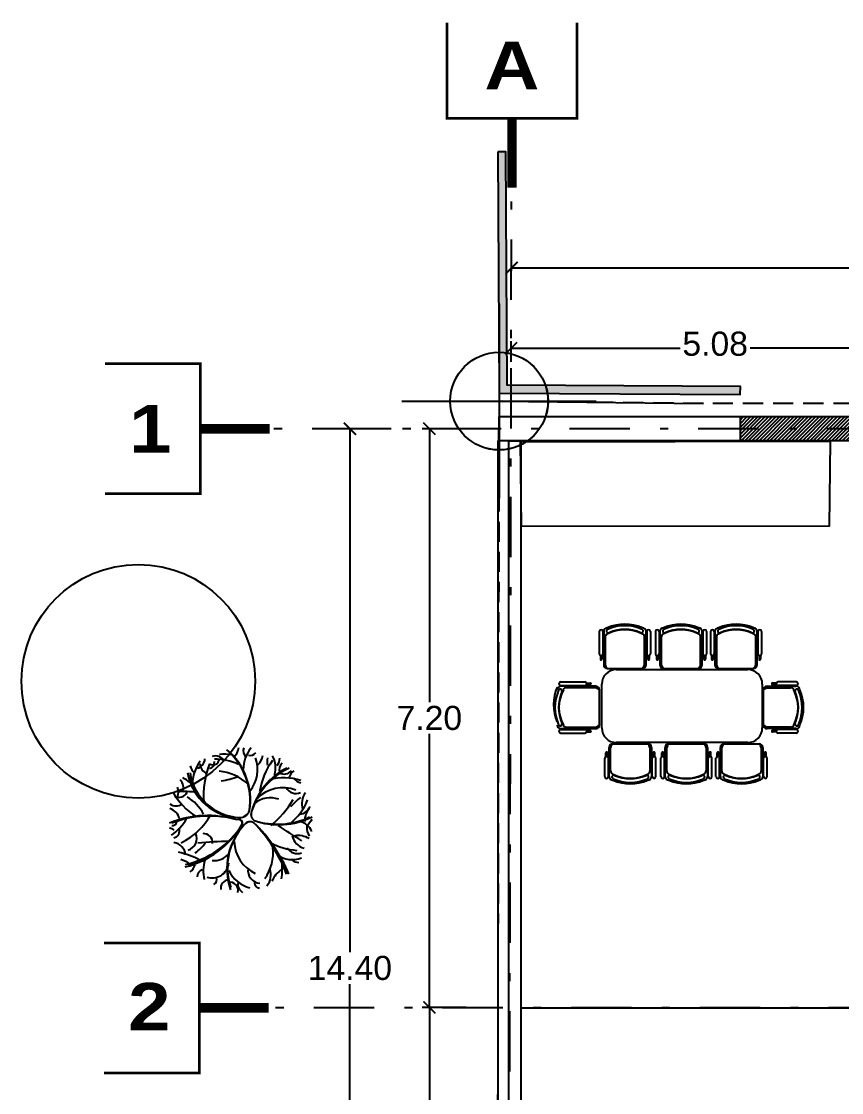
# Model space of a CAD drawing. Header units: millimetres. Extents: x -184 to 3387, y -15 to 1316.
# Drawn here: x 2.1 to 12.29, y 172.91 to 186.23 of the extents above; entities that cross this region are included whole.
import ezdxf
from ezdxf.enums import TextEntityAlignment as Align

# ---------------------------------------------------------------- set-up
doc = ezdxf.new("R2010")
doc.units = ezdxf.units.MM
doc.linetypes.add('XR EJES SUPERIORES$0$DASHDOT2', pattern=[0.5, 0.25, -0.125, 0, -0.125])
doc.linetypes.add('XR LINDERO N$0$A-100a LALA IRAPUATO nave equipo$0$HIDDEN', pattern=[0.375, 0.25, -0.125])
for name, color, linetype in [('00_ARQ', 8, 'Continuous'), ('ARQ_MOBILIARIO', 8, 'Continuous'), ('Charola', 3, 'Continuous'), ('XR EJES SUPERIORES$0$A-COTAS', 8, 'Continuous'), ('XR EJES SUPERIORES$0$A-EJES', 8, 'XR EJES SUPERIORES$0$DASHDOT2')]:
    doc.layers.add(name, color=color, linetype=linetype)
doc.styles.add('XR EJES SUPERIORES$0$protot1', font='')
doc.styles.add('XR EJES SUPERIORES$0$Standard', font='arial.ttf')
doc.styles.get('XR EJES SUPERIORES$0$protot1').set_extended_font_data('Arial Black')
doc.dimstyles.new('XR EJES SUPERIORES$0$PAÑOS50', dxfattribs={"dimscale": 0.5, "dimtxt": 0.6, "dimasz": 0.3, "dimexe": 0.18, "dimexo": 0.1, "dimgap": 0.09, "dimtad": 0, "dimtih": 1, "dimtoh": 1, "dimzin": 0, "dimdsep": 46, "dimtxsty": 'XR EJES SUPERIORES$0$Standard', "dimblk": 'XR EJES SUPERIORES$0$_ArchTick', "dimcen": 0.09, "dimclrd": 256, "dimclre": 256, "dimclrt": 2, "dimadec": 0, "dimazin": 0, "dimtfac": 1, "dimtix": 1, "dimtmove": 2, "dimatfit": 3, "dimldrblk": 'XR EJES SUPERIORES$0$_ArchTick', "dimfxl": 0.18, "dimtvp": 0.18, "dimtolj": 1, "dimtzin": 0, "dimarcsym": 0})

# ---------------------------------------------------------------- blocks, each defined once
blk = doc.blocks.new('XR COLUMNAS SUPERIORES$0$saddaa')
at = {"linetype": 'ByBlock'}
for p, q in [((8.267, 57.39), (8.267, 54.972)), ((7.058, 56.181), (9.475, 56.181))]:
    blk.add_line(p, q, dxfattribs=at)
blk.add_circle((8.267, 56.181), 0.608, dxfattribs=at)
blk = doc.blocks.new('XR COLUMNAS SUPERIORES')
at = {"layer": '00_ARQ'}
blk.add_blockref('XR COLUMNAS SUPERIORES$0$saddaa', (-8.267, -56.181), dxfattribs=at)
blk.add_blockref('XR COLUMNAS SUPERIORES$0$saddaa', (-8.267, -56.181), dxfattribs=at)
blk = doc.blocks.new('XR EJES SUPERIORES$0$saddaa')
at = {"linetype": 'ByBlock'}
for p, q in [((8.267, 57.39), (8.267, 54.972)), ((7.058, 56.181), (9.475, 56.181))]:
    blk.add_line(p, q, dxfattribs=at)
blk.add_circle((8.267, 56.181), 0.608, dxfattribs=at)
blk = doc.blocks.new('XR EJES SUPERIORES$0$EJE_HOR')
at = {"color": 1, "linetype": 'Continuous', "const_width": 0.025}
blk.add_lwpolyline([(-0.616, 0.909), (-0.616, 0.005), (0.616, 0.005), (0.616, 0.909)], dxfattribs=at)
at = {"color": 2, "linetype": 'Continuous', "const_width": 0.09}
blk.add_lwpolyline([(0, 0), (0, -0.652)], dxfattribs=at)
at = {"color": 4, "style": 'XR EJES SUPERIORES$0$protot1', "oblique": 360}
blk.add_attdef('EJE', text='', height=0.45, dxfattribs=at).set_placement((0, 0.279), align=Align.CENTER)
blk = doc.blocks.new('XR EJES SUPERIORES$0$_ArchTick')
at = {"color": 0, "linetype": 'ByBlock', "const_width": 0.15}
blk.add_lwpolyline([(-0.5, -0.5), (0.5, 0.5)], dxfattribs=at)
blk = doc.blocks.new('*D35')
at = {"layer": 'Defpoints', "color": 0, "linetype": 'Continuous', "transparency": 16777216}
for p in [(-0.314, -0.343), (-0.867, -7.542), (-0.361, -7.542)]:
    blk.add_point(p, dxfattribs=at)
at = {"layer": 'XR EJES SUPERIORES$0$A-COTAS', "linetype": 'Continuous', "lineweight": -2, "transparency": 16777216}
for p, q in [((-0.364, -0.343), (-0.957, -0.343)), ((-0.867, -0.343), (-0.867, -3.744)), ((-0.867, -7.542), (-0.867, -4.141)), ((-0.411, -7.542), (-0.957, -7.542))]:
    blk.add_line(p, q, dxfattribs=at)
at = {"layer": 'XR EJES SUPERIORES$0$A-COTAS', "linetype": 'Continuous', "lineweight": -2, "transparency": 16777216, "xscale": 0.15, "yscale": 0.15, "zscale": 0.15}
for p, rotation in [((-0.867, -0.343), 90), ((-0.867, -7.542), 270)]:
    blk.add_blockref('XR EJES SUPERIORES$0$_ArchTick', p, dxfattribs=dict(at, rotation=rotation))
at = {"layer": 'XR EJES SUPERIORES$0$A-COTAS', "color": 2, "linetype": 'Continuous', "transparency": 16777216, "insert": (-0.867, -3.943), "char_height": 0.3, "attachment_point": 5, "style": 'XR EJES SUPERIORES$0$Standard'}
blk.add_mtext('\\A1;7.20', dxfattribs=at)
blk = doc.blocks.new('*D37')
at = {"layer": 'Defpoints', "color": 0, "linetype": 'Continuous', "transparency": 16777216}
for p in [(30.418, 1.657), (30.418, 1.638), (0.155, 1.571)]:
    blk.add_point(p, dxfattribs=at)
at = {"layer": 'XR EJES SUPERIORES$0$A-COTAS', "linetype": 'Continuous', "lineweight": -2, "transparency": 16777216}
for p, q in [((0.155, 1.621), (0.155, 1.747)), ((30.418, 1.688), (30.418, 1.747)), ((0.155, 1.657), (14.735, 1.657)), ((30.418, 1.657), (15.837, 1.657))]:
    blk.add_line(p, q, dxfattribs=at)
at = {"layer": 'XR EJES SUPERIORES$0$A-COTAS', "linetype": 'Continuous', "lineweight": -2, "transparency": 16777216, "xscale": 0.15, "yscale": 0.15, "zscale": 0.15, "rotation": 180}
blk.add_blockref('XR EJES SUPERIORES$0$_ArchTick', (0.155, 1.657), dxfattribs=at)
at = {"layer": 'XR EJES SUPERIORES$0$A-COTAS', "linetype": 'Continuous', "lineweight": -2, "transparency": 16777216, "xscale": 0.15, "yscale": 0.15, "zscale": 0.15}
blk.add_blockref('XR EJES SUPERIORES$0$_ArchTick', (30.418, 1.657), dxfattribs=at)
at = {"layer": 'XR EJES SUPERIORES$0$A-COTAS', "color": 2, "linetype": 'Continuous', "transparency": 16777216, "insert": (15.286, 1.712), "char_height": 0.3, "attachment_point": 5, "style": 'XR EJES SUPERIORES$0$Standard'}
blk.add_mtext('\\A1;30.26', dxfattribs=at)
blk = doc.blocks.new('*D38')
at = {"layer": 'Defpoints', "color": 0, "linetype": 'Continuous', "transparency": 16777216}
for p in [(-1.291, -0.344), (-1.855, -14.741), (-1.467, -14.741)]:
    blk.add_point(p, dxfattribs=at)
at = {"layer": 'XR EJES SUPERIORES$0$A-COTAS', "linetype": 'Continuous', "lineweight": -2, "transparency": 16777216}
for p, q in [((-1.341, -0.344), (-1.945, -0.344)), ((-1.855, -0.344), (-1.855, -6.854)), ((-1.855, -14.741), (-1.855, -7.251)), ((-1.517, -14.741), (-1.945, -14.741))]:
    blk.add_line(p, q, dxfattribs=at)
at = {"layer": 'XR EJES SUPERIORES$0$A-COTAS', "linetype": 'Continuous', "lineweight": -2, "transparency": 16777216, "xscale": 0.15, "yscale": 0.15, "zscale": 0.15}
for p, rotation in [((-1.855, -0.344), 90), ((-1.855, -14.741), 270)]:
    blk.add_blockref('XR EJES SUPERIORES$0$_ArchTick', p, dxfattribs=dict(at, rotation=rotation))
at = {"layer": 'XR EJES SUPERIORES$0$A-COTAS', "color": 2, "linetype": 'Continuous', "transparency": 16777216, "insert": (-1.855, -7.053), "char_height": 0.3, "attachment_point": 5, "style": 'XR EJES SUPERIORES$0$Standard'}
blk.add_mtext('\\A1;14.40', dxfattribs=at)
blk = doc.blocks.new('*D40')
at = {"layer": 'Defpoints', "color": 0, "transparency": 16777216}
for p in [(-0.361, -7.542), (-2.88, -14.741), (-0.867, -14.741)]:
    blk.add_point(p, dxfattribs=at)
at = {"layer": 'XR EJES SUPERIORES$0$A-COTAS', "lineweight": -2, "transparency": 16777216}
for p, q in [((-0.411, -7.542), (-0.957, -7.542)), ((-0.867, -7.542), (-0.867, -10.943)), ((-0.867, -14.741), (-0.867, -11.34)), ((-2.83, -14.741), (-0.777, -14.741))]:
    blk.add_line(p, q, dxfattribs=at)
at = {"layer": 'XR EJES SUPERIORES$0$A-COTAS', "lineweight": -2, "transparency": 16777216, "xscale": 0.15, "yscale": 0.15, "zscale": 0.15}
for p, rotation in [((-0.867, -7.542), 90), ((-0.867, -14.741), 270)]:
    blk.add_blockref('XR EJES SUPERIORES$0$_ArchTick', p, dxfattribs=dict(at, rotation=rotation))
at = {"layer": 'XR EJES SUPERIORES$0$A-COTAS', "color": 2, "transparency": 16777216, "insert": (-0.867, -11.142), "char_height": 0.3, "attachment_point": 5, "style": 'XR EJES SUPERIORES$0$Standard'}
blk.add_mtext('\\A1;7.20', dxfattribs=at)
blk = doc.blocks.new('*D41')
at = {"layer": 'Defpoints', "color": 0, "transparency": 16777216}
for p in [(0.149, 0.657), (0.149, 0.439), (5.225, 0.159)]:
    blk.add_point(p, dxfattribs=at)
at = {"layer": 'XR EJES SUPERIORES$0$A-COTAS', "lineweight": -2, "transparency": 16777216}
for p, q in [((0.149, 0.489), (0.149, 0.747)), ((5.225, 0.209), (5.225, 0.747)), ((0.149, 0.657), (2.252, 0.657)), ((5.225, 0.657), (3.122, 0.657))]:
    blk.add_line(p, q, dxfattribs=at)
at = {"layer": 'XR EJES SUPERIORES$0$A-COTAS', "lineweight": -2, "transparency": 16777216, "xscale": 0.15, "yscale": 0.15, "zscale": 0.15, "rotation": 180}
blk.add_blockref('XR EJES SUPERIORES$0$_ArchTick', (0.149, 0.657), dxfattribs=at)
at = {"layer": 'XR EJES SUPERIORES$0$A-COTAS', "lineweight": -2, "transparency": 16777216, "xscale": 0.15, "yscale": 0.15, "zscale": 0.15}
blk.add_blockref('XR EJES SUPERIORES$0$_ArchTick', (5.225, 0.657), dxfattribs=at)
at = {"layer": 'XR EJES SUPERIORES$0$A-COTAS', "color": 2, "transparency": 16777216, "insert": (2.687, 0.712), "char_height": 0.3, "attachment_point": 5, "style": 'XR EJES SUPERIORES$0$Standard'}
blk.add_mtext('\\A1;5.08', dxfattribs=at)
blk = doc.blocks.new('XR N3$0$saddaa')
at = {"linetype": 'ByBlock'}
for p, q in [((8.267, 57.39), (8.267, 54.972)), ((7.058, 56.181), (9.475, 56.181))]:
    blk.add_line(p, q, dxfattribs=at)
blk.add_circle((8.267, 56.181), 0.608, dxfattribs=at)
blk = doc.blocks.new('XR LINDERO N$0$saddaa')
at = {"linetype": 'ByBlock'}
for p, q in [((8.267, 57.39), (8.267, 54.972)), ((7.058, 56.181), (9.475, 56.181))]:
    blk.add_line(p, q, dxfattribs=at)
blk.add_circle((8.267, 56.181), 0.608, dxfattribs=at)
blk = doc.blocks.new('XR LINDERO N$0$ARBOL14')
for points in [[(-0.157, 0.819, 0.03937), (-0.307, 0.819)], [(0.083, 0.129, 0.251969), (-0.217, 0.879)], [(0.083, 0.129, 0.259843), (-0.217, 0.879)], [(0.083, 0.129, 0.259843), (-0.217, 0.879)], [(0.083, 0.129, 0.267717), (-0.217, 0.879)], [(-0.127, 0.789, 0.125984), (-0.067, 0.909)], [(-0.007, 0.909, 0.275591), (0.023, 0.789)], [(0.083, 0.909, 0.173228), (-0.007, 0.639)], [(0.053, 0.819, 0.314961), (0.143, 0.849)], [(0.173, 0.699, 0.173228), (0.233, 0.819)], [(0.383, 0.579, 0.204724), (0.353, 0.819)], [(-0.667, 0.669, 0.228346), (-0.607, 0.579)], [(-0.547, 0.729, 0.15748), (-0.637, 0.399)], [(-0.577, 0.639, 0.330709), (-0.487, 0.759)], [(-0.547, 0.699, 0.307087), (-0.457, 0.579)], [(-0.427, 0.699, 0.110236), (-0.487, 0.219)], [(-0.427, 0.699, 0.559055), (-0.307, 0.759)], [(-0.427, 0.639, 0.385827), (-0.367, 0.729)], [(-0.247, 0.729, 0.433071), (-0.397, 0.789)], [(-0.067, 0.699, 0.110236), (-0.367, 0.759)], [(0.083, 0.369, 0.251969), (0.143, 0.789)], [(0.563, 0.669, 0.212598), (0.113, 0.129)], [(0.533, 0.669, 0.204724), (0.113, 0.129)], [(0.533, 0.669, 0.212598), (0.113, 0.129)], [(0.533, 0.669, 0.212598), (0.113, 0.129)], [(0.353, 0.759, 0.11811), (0.203, 0.369)], [(0.293, 0.789, 0.11811), (0.293, 0.699)], [(0.413, 0.699, 0.165354), (0.443, 0.789)], [(0.473, 0.729, 0.244094), (0.443, 0.609, 0.377953), (0.593, 0.639)], [(-0.697, 0.579, 0.354331), (-0.037, 0.039)], [(-0.697, 0.579, 0.354331), (-0.037, 0.039)], [(-0.697, 0.579, 0.362205), (-0.037, 0.039)], [(-0.667, 0.579, 0.354331), (-0.037, 0.039)], [(0.053, 0.459, 0.173228), (-0.307, 0.609)], [(-0.277, 0.489, 0.031496), (-0.067, 0.549)], [(0.713, 0.519, 0.141732), (0.323, 0.519)], [(0.623, 0.639, 0.15748), (0.563, 0.549)], [(0.623, 0.549, 0.173228), (0.713, 0.489)], [(-0.757, 0.339, 0.314961), (-0.787, 0.489)], [(-0.667, 0.459, 0.031496), (-0.757, 0.519)], [(0.653, 0.399, 0.299213), (0.173, 0.279)], [(0.533, 0.429, 0.417323), (0.713, 0.369)], [(-0.877, 0.339, 0.125984), (-0.577, 0.039)], [(-0.847, 0.279, 0.393701), (-0.697, 0.339)], [(-0.817, 0.279, 0.173228), (-0.817, 0.399)], [(-0.577, 0.339, 0.055118), (-0.817, 0.339)], [(-0.487, 0.069, 0.149606), (-0.697, 0.279)], [(0.443, 0.279, 0.259843), (0.143, 0.219)], [(0.353, -0.051, 0.07874), (0.623, 0.279)], [(0.713, 0.309, 0.023622), (0.593, 0.189)], [(0.593, -0.021, 0.125984), (0.803, 0.279)], [(0.773, 0.369, 0.228346), (0.743, 0.159)], [(-0.907, 0.189, 0.330709), (-0.757, 0.189)], [(0.713, 0.099, 0.244094), (0.833, 0.189, 0.188976), (0.773, 0.009)], [(-0.787, 0.009, 0.275591), (-0.907, 0.129)], [(-0.067, 0.009, 0.173228), (-0.907, -0.051)], [(-0.067, 0.009, 0.173228), (-0.907, -0.051)], [(-0.067, 0.009, 0.173228), (-0.907, -0.051)], [(-0.067, 0.009, 0.165354), (-0.877, -0.051)], [(-0.877, -0.201, 0.102362), (-0.697, 0.009)], [(-0.757, -0.291, 0.15748), (-0.397, 0.069)], [(-0.007, -0.051, 0.779528), (-0.067, 0.009)], [(-0.007, -0.051, 0.795276), (-0.067, 0.009)], [(-0.007, -0.051, 0.724409), (-0.067, 0.009)], [(-0.007, -0.051, 0.740157), (-0.067, 0.009)], [(-0.037, 0.039, 0.314961), (0.083, 0.129)], [(-0.037, 0.039, 0.322835), (0.083, 0.129)], [(-0.037, 0.039, 0.322835), (0.083, 0.129)], [(-0.037, 0.039, 0.330709), (0.083, 0.129)], [(0.113, 0.129, 0.354331), (0.143, 0.009)], [(0.113, 0.129, 0.362205), (0.143, 0.009)], [(0.113, 0.129, 0.362205), (0.143, 0.009)], [(0.113, 0.129, 0.370079), (0.143, 0.009)], [(0.143, 0.009, 0.204724), (0.863, 0.069)], [(0.143, 0.009, 0.204724), (0.863, 0.069)], [(0.143, 0.009, 0.19685), (0.833, 0.069)], [(0.143, 0.009, 0.204724), (0.833, 0.069)], [(0.863, -0.111, 0.23622), (0.713, 0.009)], [(0.863, 0.039, 0.015748), (0.803, -0.051, 0.173228), (0.833, -0.171)], [(-0.847, -0.141, 0.11811), (-0.907, -0.111)], [(-0.877, -0.081, 0.456693), (-0.817, -0.021)], [(-0.847, -0.231, 0.464567), (-0.787, -0.111)], [(-0.697, -0.591, 0.19685), (-0.007, -0.051)], [(-0.697, -0.561, 0.19685), (-0.007, -0.051)], [(-0.697, -0.561, 0.19685), (-0.007, -0.051)], [(-0.667, -0.561, 0.19685), (-0.007, -0.051)], [(0.023, -0.051, 0.283465), (-0.127, -0.861)], [(0.023, -0.051, 0.283465), (-0.127, -0.861)], [(0.023, -0.051, 0.283465), (-0.127, -0.861)], [(0.023, -0.051, 0.275591), (-0.127, -0.831)], [(0.143, -0.021, 0.401575), (0.023, -0.051)], [(0.143, -0.021, 0.401575), (0.023, -0.051)], [(0.143, -0.021, 0.385827), (0.023, -0.051)], [(0.143, -0.021, 0.393701), (0.023, -0.051)], [(0.593, -0.651, 0.102362), (0.143, -0.021)], [(0.563, -0.651, 0.102362), (0.143, -0.021)], [(0.563, -0.621, 0.102362), (0.143, -0.021)], [(0.563, -0.621, 0.102362), (0.143, -0.021)], [(0.743, -0.231, 0.007874), (0.443, -0.051)], [(-0.667, -0.381, 0.448819), (-0.577, -0.171)], [(-0.157, -0.261, 0.023622), (-0.547, -0.291)], [(-0.367, -0.291, 0.456693), (-0.487, -0.171)], [(-0.097, -0.261, 0.283465), (0.173, -0.651)], [(0.353, -0.261, 0.102362), (0.683, -0.351)], [(0.623, -0.171, 0.291339), (0.773, -0.321)], [(0.833, -0.201, 0.181102), (0.653, -0.171)], [(-0.697, -0.441, 0.338583), (-0.847, -0.291)], [(-0.577, -0.411, 0.07874), (-0.457, -0.291)], [(0.293, -0.711, 0.19685), (0.383, -0.321)], [(0.563, -0.321, 0.354331), (0.743, -0.381)], [(-0.517, -0.501, 0.062992), (-0.787, -0.411)], [(-0.637, -0.561, 0.133858), (-0.757, -0.501)], [(-0.457, -0.501, 0.133858), (-0.457, -0.741)], [(-0.427, -0.711, 0.472441), (-0.157, -0.531)], [(-0.367, -0.501, 0.259843), (-0.157, -0.411)], [(0.443, -0.411, 0.267717), (0.743, -0.441)], [(0.503, -0.711, 0.062992), (0.503, -0.501)], [(0.623, -0.471, 0.15748), (0.713, -0.501)], [(-0.637, -0.651, 0.149606), (-0.577, -0.561)], [(-0.487, -0.621, 0.314961), (-0.547, -0.711)], [(-0.157, -0.621, 0.220472), (0.113, -0.831)], [(0.083, -0.591, 0.433071), (0.233, -0.771)], [(0.323, -0.801, 0.275591), (0.353, -0.591)], [(0.503, -0.591, 0.141732), (0.383, -0.741)], [(-0.337, -0.801, 0.362205), (-0.307, -0.711)], [(-0.157, -0.741, 0.472441), (-0.247, -0.861)], [(-0.037, -0.891, 0.559055), (-0.157, -0.771)], [(-0.037, -0.771, 0.314961), (0.023, -0.891)], [(0.173, -0.741, 0.527559), (0.233, -0.831)]]:
    blk.add_lwpolyline(points, format="xyb")
blk = doc.blocks.new('mesa de juntas')
for p, q in [((-2.519, 0.937), (-2.519, 0.662)), ((-2.474, 0.937), (-2.474, 0.662)), ((-2.465, 0.937), (-2.465, 0.527)), ((-1.943, 0.527), (-1.943, 0.937)), ((-1.934, 0.937), (-1.934, 0.662)), ((-1.889, 0.937), (-1.889, 0.662)), ((-1.827, 0.937), (-1.827, 0.662)), ((-1.782, 0.937), (-1.782, 0.662)), ((-1.773, 0.937), (-1.773, 0.527)), ((-1.251, 0.527), (-1.251, 0.937)), ((-1.242, 0.937), (-1.242, 0.662)), ((-1.197, 0.937), (-1.197, 0.662)), ((-1.147, 0.937), (-1.147, 0.662)), ((-1.102, 0.937), (-1.102, 0.662)), ((-1.093, 0.937), (-1.093, 0.527)), ((-0.571, 0.527), (-0.571, 0.937)), ((-0.562, 0.937), (-0.562, 0.662)), ((-0.517, 0.937), (-0.517, 0.662)), ((-2.447, 0.866), (-2.447, 0.527)), ((-1.961, 0.527), (-1.961, 0.866)), ((-1.755, 0.866), (-1.755, 0.527)), ((-1.269, 0.527), (-1.269, 0.866)), ((-1.075, 0.866), (-1.075, 0.527)), ((-0.589, 0.527), (-0.589, 0.866)), ((-2.506, 0.642), (-2.506, 0.595)), ((-2.488, 0.642), (-2.488, 0.595)), ((-1.921, 0.642), (-1.921, 0.595)), ((-1.903, 0.642), (-1.903, 0.595)), ((-1.813, 0.642), (-1.813, 0.595)), ((-1.795, 0.642), (-1.795, 0.595)), ((-1.228, 0.642), (-1.228, 0.595)), ((-1.21, 0.642), (-1.21, 0.595)), ((-1.134, 0.642), (-1.134, 0.595)), ((-1.116, 0.642), (-1.116, 0.595)), ((-0.549, 0.642), (-0.549, 0.595)), ((-0.531, 0.642), (-0.531, 0.595)), ((-2.42, 0.482), (-1.988, 0.482)), ((-2.309, 0.468), (-0.689, 0.468)), ((-1.728, 0.482), (-1.296, 0.482)), ((-1.048, 0.482), (-0.616, 0.482)), ((-2.994, 0.315), (-2.697, 0.315)), ((-2.994, 0.27), (-2.697, 0.27)), ((-2.676, 0.302), (-2.629, 0.302)), ((-2.676, 0.284), (-2.629, 0.284)), ((-2.489, -0.252), (-2.489, 0.288)), ((-0.509, 0.288), (-0.509, -0.252)), ((-0.336, 0.302), (-0.383, 0.302)), ((-0.336, 0.284), (-0.383, 0.284)), ((-0.09, 0.315), (-0.315, 0.315)), ((-0.09, 0.27), (-0.315, 0.27)), ((-2.562, 0.261), (-2.994, 0.261)), ((-2.562, 0.243), (-2.923, 0.243)), ((-2.517, -0.216), (-2.517, 0.216)), ((-0.495, -0.216), (-0.495, 0.216)), ((-0.45, 0.261), (-0.09, 0.261)), ((-0.45, 0.243), (-0.161, 0.243)), ((-2.994, -0.261), (-2.562, -0.261)), ((-2.923, -0.243), (-2.562, -0.243)), ((-0.161, -0.243), (-0.45, -0.243)), ((-0.09, -0.261), (-0.45, -0.261)), ((-2.994, -0.27), (-2.697, -0.27)), ((-2.994, -0.315), (-2.697, -0.315)), ((-2.676, -0.283), (-2.629, -0.283)), ((-2.676, -0.301), (-2.629, -0.301)), ((-0.336, -0.283), (-0.383, -0.283)), ((-0.336, -0.301), (-0.383, -0.301)), ((-0.09, -0.27), (-0.315, -0.27)), ((-0.09, -0.315), (-0.315, -0.315)), ((-2.398, -0.852), (-2.398, -0.492)), ((-2.38, -0.781), (-2.38, -0.492)), ((-2.353, -0.447), (-1.921, -0.447)), ((-0.689, -0.432), (-2.309, -0.432)), ((-1.894, -0.492), (-1.894, -0.781)), ((-1.876, -0.492), (-1.876, -0.852)), ((-1.706, -0.852), (-1.706, -0.492)), ((-1.688, -0.781), (-1.688, -0.492)), ((-1.661, -0.447), (-1.229, -0.447)), ((-1.202, -0.492), (-1.202, -0.781)), ((-1.184, -0.492), (-1.184, -0.852)), ((-1.026, -0.852), (-1.026, -0.492)), ((-1.008, -0.781), (-1.008, -0.492)), ((-0.981, -0.447), (-0.549, -0.447)), ((-0.522, -0.492), (-0.522, -0.781)), ((-0.504, -0.492), (-0.504, -0.852)), ((-2.452, -0.852), (-2.452, -0.627)), ((-2.439, -0.606), (-2.439, -0.559)), ((-2.421, -0.606), (-2.421, -0.559)), ((-2.407, -0.852), (-2.407, -0.627)), ((-1.867, -0.852), (-1.867, -0.627)), ((-1.854, -0.606), (-1.854, -0.559)), ((-1.836, -0.606), (-1.836, -0.559)), ((-1.822, -0.852), (-1.822, -0.627)), ((-1.76, -0.852), (-1.76, -0.627)), ((-1.746, -0.606), (-1.746, -0.559)), ((-1.728, -0.606), (-1.728, -0.559)), ((-1.715, -0.852), (-1.715, -0.627)), ((-1.175, -0.852), (-1.175, -0.627)), ((-1.161, -0.606), (-1.161, -0.559)), ((-1.143, -0.606), (-1.143, -0.559)), ((-1.13, -0.852), (-1.13, -0.627)), ((-1.08, -0.852), (-1.08, -0.627)), ((-1.066, -0.606), (-1.066, -0.559)), ((-1.048, -0.606), (-1.048, -0.559)), ((-1.035, -0.852), (-1.035, -0.627)), ((-0.495, -0.852), (-0.495, -0.627)), ((-0.481, -0.606), (-0.481, -0.559)), ((-0.463, -0.606), (-0.463, -0.559)), ((-0.45, -0.852), (-0.45, -0.627))]:
    blk.add_line(p, q)
for centre, radius, start, end in [((-2.497, 0.937), 0.0225, 0, 180), ((-2.42, 0.937), 0.045, 90, 180), ((-2.408, 0.943), 0.0225, 114.0081, 294.0081), ((-2.204, 0.486), 0.473, 62.4593, 117.5407), ((-2.204, 0.486), 0.541, 66.4552, 113.5448), ((-2.204, 0.486), 0.523, 65.9919, 114.0081), ((-2.204, 0.486), 0.478, 65.9919, 114.0081), ((-2.001, 0.943), 0.0225, 245.9919, 65.9919), ((-1.988, 0.937), 0.045, 0, 90), ((-1.912, 0.937), 0.0225, 0, 180), ((-1.804, 0.937), 0.0225, 0, 180), ((-1.728, 0.937), 0.045, 90, 180), ((-1.715, 0.943), 0.0225, 114.0081, 294.0081), ((-1.512, 0.486), 0.473, 62.4593, 117.5407), ((-1.512, 0.486), 0.541, 66.4552, 113.5448), ((-1.512, 0.486), 0.523, 65.9919, 114.0081), ((-1.512, 0.486), 0.478, 65.9919, 114.0081), ((-1.308, 0.943), 0.0225, 245.9919, 65.9919), ((-1.296, 0.937), 0.045, 0, 90), ((-1.219, 0.937), 0.0225, 0, 180), ((-1.125, 0.937), 0.0225, 0, 180), ((-1.048, 0.937), 0.045, 90, 180), ((-1.036, 0.943), 0.0225, 114.0081, 294.0081), ((-0.832, 0.486), 0.473, 62.4593, 117.5407), ((-0.832, 0.486), 0.541, 66.4552, 113.5448), ((-0.832, 0.486), 0.523, 65.9919, 114.0081), ((-0.832, 0.486), 0.478, 65.9919, 114.0081), ((-0.629, 0.943), 0.0225, 245.9919, 65.9919), ((-0.616, 0.937), 0.045, 0, 90), ((-0.54, 0.937), 0.0225, 0, 180), ((-2.402, 0.866), 0.045, 117.5407, 180), ((-2.006, 0.866), 0.045, 0, 62.4593), ((-1.71, 0.866), 0.045, 117.5407, 180), ((-1.314, 0.866), 0.045, 0, 62.4593), ((-1.03, 0.866), 0.045, 117.5407, 180), ((-0.634, 0.866), 0.045, 0, 62.4593), ((-2.497, 0.662), 0.0225, 180, 0), ((-1.912, 0.662), 0.0225, 180, 0), ((-1.804, 0.662), 0.0225, 180, 0), ((-1.219, 0.662), 0.0225, 180, 0), ((-1.125, 0.662), 0.0225, 180, 0), ((-0.54, 0.662), 0.0225, 180, 0), ((-2.497, 0.595), 0.009, 180, 0), ((-1.912, 0.595), 0.009, 180, 0), ((-1.804, 0.595), 0.009, 180, 0), ((-1.219, 0.595), 0.009, 180, 0), ((-1.125, 0.595), 0.009, 180, 0), ((-0.54, 0.595), 0.009, 180, 0), ((-2.309, 0.288), 0.18, 90, 180), ((-2.42, 0.527), 0.045, 180, 270), ((-2.343, 0.559), 0.109, 197.077, 224.8505), ((-2.066, 0.559), 0.109, 315.1495, 342.923), ((-1.988, 0.527), 0.045, 270, 0), ((-1.728, 0.527), 0.045, 180, 270), ((-1.65, 0.559), 0.109, 197.077, 224.8505), ((-1.373, 0.559), 0.109, 315.1495, 342.923), ((-1.296, 0.527), 0.045, 270, 0), ((-1.048, 0.527), 0.045, 180, 270), ((-0.971, 0.559), 0.109, 197.077, 224.8505), ((-0.689, 0.288), 0.18, 0, 90), ((-0.694, 0.559), 0.109, 315.1495, 342.923), ((-0.616, 0.527), 0.045, 270, 0), ((-2.994, 0.293), 0.0225, 90, 270), ((-2.697, 0.293), 0.0225, 270, 90), ((-2.629, 0.293), 0.009, 270, 90), ((-0.383, 0.293), 0.009, 90, 270), ((-0.315, 0.293), 0.0225, 90, 270), ((-0.09, 0.293), 0.0225, 270, 90), ((-2.543, 0.036), 0.541, 156.4552, 203.5448), ((-2.543, 0), 0.523, 155.9919, 204.0081), ((-2.994, 0.216), 0.045, 90, 180), ((-2.543, 0), 0.478, 155.9919, 204.0081), ((-3, 0.204), 0.0225, 335.9919, 155.9919), ((-2.543, 0), 0.473, 152.4593, 207.5407), ((-2.923, 0.198), 0.045, 90, 152.4593), ((-2.562, 0.216), 0.045, 0, 90), ((-2.594, 0.138), 0.109, 45.1495, 72.923), ((-0.45, 0.216), 0.045, 90, 180), ((-0.418, 0.138), 0.109, 107.077, 134.8505), ((-0.161, 0.198), 0.045, 27.5407, 90), ((-0.541, 0), 0.473, 332.4593, 27.5407), ((-0.084, 0.204), 0.0225, 24.0081, 204.0081), ((-0.541, 0), 0.478, 335.9919, 24.0081), ((-0.09, 0.216), 0.045, 360, 90), ((-0.541, 0), 0.523, 335.9919, 24.0081), ((-0.541, 0), 0.541, 336.4552, 23.5448), ((-2.994, -0.216), 0.045, 180, 270), ((-3, -0.204), 0.0225, 204.0081, 24.0081), ((-2.923, -0.198), 0.045, 207.5407, 270), ((-2.562, -0.216), 0.045, 270, 0), ((-2.594, -0.138), 0.109, 287.077, 314.8505), ((-2.309, -0.252), 0.18, 180, 270), ((-0.689, -0.252), 0.18, 270, 0), ((-0.45, -0.216), 0.045, 180, 270), ((-0.418, -0.138), 0.109, 225.1495, 252.923), ((-0.161, -0.198), 0.045, 270, 332.4593), ((-0.084, -0.204), 0.0225, 155.9919, 335.9919), ((-0.09, -0.216), 0.045, 270, 360), ((-2.994, -0.293), 0.0225, 90, 270), ((-2.697, -0.293), 0.0225, 270, 90), ((-2.629, -0.293), 0.009, 270, 90), ((-0.383, -0.293), 0.009, 90, 270), ((-0.315, -0.293), 0.0225, 90, 270), ((-0.09, -0.293), 0.0225, 270, 90), ((-2.353, -0.492), 0.045, 90, 180), ((-2.276, -0.524), 0.109, 135.1495, 162.923), ((-1.999, -0.524), 0.109, 17.077, 44.8505), ((-1.921, -0.492), 0.045, 360, 90), ((-1.661, -0.492), 0.045, 90, 180), ((-1.583, -0.524), 0.109, 135.1495, 162.923), ((-1.306, -0.524), 0.109, 17.077, 44.8505), ((-1.229, -0.492), 0.045, 360, 90), ((-0.981, -0.492), 0.045, 90, 180), ((-0.903, -0.524), 0.109, 135.1495, 162.923), ((-0.626, -0.524), 0.109, 17.077, 44.8505), ((-0.549, -0.492), 0.045, 360, 90), ((-2.43, -0.627), 0.0225, 360, 180), ((-2.43, -0.559), 0.009, 360, 180), ((-1.845, -0.627), 0.0225, 360, 180), ((-1.845, -0.559), 0.009, 360, 180), ((-1.737, -0.627), 0.0225, 360, 180), ((-1.737, -0.559), 0.009, 360, 180), ((-1.152, -0.627), 0.0225, 360, 180), ((-1.152, -0.559), 0.009, 360, 180), ((-1.057, -0.627), 0.0225, 360, 180), ((-1.057, -0.559), 0.009, 360, 180), ((-0.472, -0.627), 0.0225, 360, 180), ((-0.472, -0.559), 0.009, 360, 180), ((-2.335, -0.781), 0.045, 180, 242.4593), ((-1.939, -0.781), 0.045, 297.5407, 360), ((-1.643, -0.781), 0.045, 180, 242.4593), ((-1.247, -0.781), 0.045, 297.5407, 360), ((-0.963, -0.781), 0.045, 180, 242.4593), ((-0.567, -0.781), 0.045, 297.5407, 360), ((-2.43, -0.852), 0.0225, 180, 360), ((-2.353, -0.852), 0.045, 180, 270), ((-2.341, -0.858), 0.0225, 65.9919, 245.9919), ((-2.137, -0.401), 0.473, 242.4593, 297.5407), ((-2.137, -0.401), 0.541, 246.4552, 293.5448), ((-2.137, -0.401), 0.523, 245.9919, 294.0081), ((-2.137, -0.401), 0.478, 245.9919, 294.0081), ((-1.934, -0.858), 0.0225, 294.0081, 114.0081), ((-1.921, -0.852), 0.045, 270, 360), ((-1.845, -0.852), 0.0225, 180, 360), ((-1.737, -0.852), 0.0225, 180, 360), ((-1.661, -0.852), 0.045, 180, 270), ((-1.648, -0.858), 0.0225, 65.9919, 245.9919), ((-1.445, -0.401), 0.473, 242.4593, 297.5407), ((-1.445, -0.401), 0.541, 246.4552, 293.5448), ((-1.445, -0.401), 0.523, 245.9919, 294.0081), ((-1.445, -0.401), 0.478, 245.9919, 294.0081), ((-1.241, -0.858), 0.0225, 294.0081, 114.0081), ((-1.229, -0.852), 0.045, 270, 360), ((-1.152, -0.852), 0.0225, 180, 360), ((-1.057, -0.852), 0.0225, 180, 360), ((-0.981, -0.852), 0.045, 180, 270), ((-0.968, -0.858), 0.0225, 65.9919, 245.9919), ((-0.765, -0.401), 0.473, 242.4593, 297.5407), ((-0.765, -0.401), 0.541, 246.4552, 293.5448), ((-0.765, -0.401), 0.523, 245.9919, 294.0081), ((-0.765, -0.401), 0.478, 245.9919, 294.0081), ((-0.561, -0.858), 0.0225, 294.0081, 114.0081), ((-0.549, -0.852), 0.045, 270, 360), ((-0.472, -0.852), 0.0225, 180, 360)]:
    blk.add_arc(centre, radius, start, end)
blk = doc.blocks.new('XR EJES SUPERIORES')
at = {"layer": 'XR EJES SUPERIORES$0$A-EJES', "color": 251, "linetype": 'XR EJES SUPERIORES$0$DASHDOT2', "ltscale": 3}
for p, q in [((0.12, -14.74), (0.155, 2.657)), ((30.426, -0.343), (-2.851, -0.344)), ((30.447, -7.541), (-2.865, -7.548))]:
    blk.add_line(p, q, dxfattribs=at)
blk.add_blockref('XR EJES SUPERIORES$0$saddaa', (-8.267, -56.181))
at = {"layer": 'XR EJES SUPERIORES$0$A-EJES'}
ref = blk.add_blockref('XR EJES SUPERIORES$0$EJE_HOR', (0.16, 3.513), dxfattribs=dict(at, xscale=1.3125, yscale=1.3125, zscale=1.3125))
ref.add_attrib('EJE', 'A', dxfattribs={"layer": '0', "color": 4, "height": 0.591, "style": 'XR EJES SUPERIORES$0$protot1'}).set_placement((0.16, 3.88), align=Align.CENTER)
ref = blk.add_blockref('XR EJES SUPERIORES$0$EJE_HOR', (-3.707, -0.344), dxfattribs=dict(at, xscale=1.3125, yscale=1.3125, zscale=1.3125, rotation=90))
ref.add_attrib('EJE', '1', dxfattribs={"layer": '0', "color": 4, "height": 0.591, "style": 'XR EJES SUPERIORES$0$protot1'}).set_placement((-4.074, -0.344), align=Align.MIDDLE_RIGHT)
ref = blk.add_blockref('XR EJES SUPERIORES$0$EJE_HOR', (-3.72, -7.548), dxfattribs=dict(at, xscale=-1.3125, yscale=1.3125, zscale=1.3125, rotation=90))
ref.add_attrib('EJE', '2', dxfattribs={"layer": '0', "color": 4, "height": 0.591, "style": 'XR EJES SUPERIORES$0$protot1'}).set_placement((-4.086, -7.533), align=Align.MIDDLE_RIGHT)
at = {"layer": 'XR EJES SUPERIORES$0$A-COTAS', "linetype": 'Continuous'}
dim = blk.add_linear_dim(base=(30.418, 1.657), p1=(0.155, 1.571), p2=(30.418, 1.638), dimstyle='XR EJES SUPERIORES$0$PAÑOS50', dxfattribs=at)
dim.commit()
dim.dimension.update_dxf_attribs({"geometry": '*D37', "text_midpoint": (15.286, 1.712)})
at = {"layer": 'XR EJES SUPERIORES$0$A-COTAS'}
dim = blk.add_linear_dim(base=(0.149, 0.657), p1=(5.225, 0.159), p2=(0.149, 0.439), dimstyle='XR EJES SUPERIORES$0$PAÑOS50', dxfattribs=at)
dim.commit()
dim.dimension.update_dxf_attribs({"geometry": '*D41', "text_midpoint": (2.687, 0.712)})
at = {"layer": 'XR EJES SUPERIORES$0$A-COTAS', "linetype": 'Continuous'}
dim = blk.add_linear_dim(base=(-1.855, -14.741), p1=(-1.291, -0.344), p2=(-1.467, -14.741), angle=90, dimstyle='XR EJES SUPERIORES$0$PAÑOS50', dxfattribs=at)
dim.commit()
dim.dimension.update_dxf_attribs({"geometry": '*D38', "text_midpoint": (-1.855, -7.053), "dimtype": 128})
dim = blk.add_linear_dim(base=(-0.867, -7.542), p1=(-0.314, -0.343), p2=(-0.361, -7.542), angle=90, dimstyle='XR EJES SUPERIORES$0$PAÑOS50', dxfattribs=at)
dim.commit()
dim.dimension.update_dxf_attribs({"geometry": '*D35', "text_midpoint": (-0.867, -3.943)})
at = {"layer": 'XR EJES SUPERIORES$0$A-COTAS'}
dim = blk.add_linear_dim(base=(-0.867, -14.741), p1=(-0.361, -7.542), p2=(-2.88, -14.741), angle=90, dimstyle='XR EJES SUPERIORES$0$PAÑOS50', dxfattribs=at)
dim.commit()
dim.dimension.update_dxf_attribs({"geometry": '*D40', "text_midpoint": (-0.867, -11.142)})

msp = doc.modelspace()

# ---------------------------------------------------------------- hatches: boundary and pattern name
at = {"layer": '00_ARQ'}
msp.add_hatch(color=256, dxfattribs=at).paths.add_polyline_path([(8.01912, 184.60689), (8.03562, 181.60674), (11.03576, 181.58887), (11.03823, 181.68885), (8.13507, 181.70615), (8.11912, 184.60744)])
h = msp.add_hatch(dxfattribs=at)
h.set_pattern_fill('ANSI31', color=8, scale=0.01)
h.set_pattern_definition([(45, (8.036166, 181.506743), (-0.02245064, 0.02245064), [])])
h.paths.add_polyline_path([(12.81279, 181.01378), (11.03617, 181.01377), (11.03617, 181.31377), (12.81279, 181.31378)])

# ---------------------------------------------------------------- linework, layer by layer
at = {"layer": '00_ARQ', "elevation": -0.362}
msp.add_lwpolyline([(8.01912, 184.60689), (8.03562, 181.60674), (11.03576, 181.58887), (11.03823, 181.68885), (8.13507, 181.70615), (8.11912, 184.60744)], close=True, dxfattribs=at)
at = {"layer": '00_ARQ', "linetype": 'XR LINDERO N$0$A-100a LALA IRAPUATO nave equipo$0$HIDDEN'}
msp.add_lwpolyline([(8.00532, 166.46677), (14.80112, 166.46822), (27.75807, 166.46848), (38.77002, 166.46677), (38.7359, 172.85053), (38.72706, 181.46377), (27.34117, 181.47134), (18.06844, 181.47517), (10.57923, 181.47798), (8.03617, 181.50674), (8.00532, 166.46677)], dxfattribs=at)
at = {"layer": '00_ARQ', "ltscale": 2}
msp.add_lwpolyline([(11.03617, 181.01377), (8.03516, 181.01377), (8.03617, 181.31377), (11.03617, 181.31377)], dxfattribs=at)
at = {"layer": '00_ARQ'}
msp.add_lwpolyline([(12.81279, 181.01378), (11.03617, 181.01377), (11.03617, 181.31377), (12.81279, 181.31378)], close=True, dxfattribs=at)
at = {"layer": '00_ARQ', "linetype": 'Continuous'}
for points in [[(12.91279, 181.01378), (8.02069, 181.00806), (8.02069, 166.91106), (12.81279, 166.91677), (12.81279, 181.01378), (12.81279, 181.01378)], [(8.30624, 181.01377), (8.30624, 166.91677), (8.15624, 166.91677), (8.15624, 181.01378)]]:
    msp.add_lwpolyline(points, close=True, dxfattribs=at)
at = {"layer": 'ARQ_MOBILIARIO', "ltscale": 0.01}
msp.add_lwpolyline([(8.31601, 179.94573), (8.30202, 180.99828), (12.15385, 181.00982), (12.14249, 179.95022)], close=True, dxfattribs=at)
at = {"layer": 'Charola', "color": 6, "ltscale": 0.3}
for p, q in [((8.03617, 181.50674), (10.576, 181.47802)), ((8.30624, 173.95959), (38.48271, 173.96537))]:
    msp.add_line(p, q, dxfattribs=at)
msp.add_circle((3.55027, 178.02156), 1.45316, dxfattribs=at)

# ---------------------------------------------------------------- block references
at = {"layer": '00_ARQ'}
for name, p in [('XR EJES SUPERIORES', (8.03617, 181.50674)), ('XR COLUMNAS SUPERIORES', (8.03617, 181.50674)), ('XR N3$0$saddaa', (-0.23036, 125.32554)), ('XR LINDERO N$0$saddaa', (-0.23036, 125.32554))]:
    msp.add_blockref(name, p, dxfattribs=at)
at = {"layer": '00_ARQ', "rotation": 358.5859610154029}
msp.add_blockref('XR LINDERO N$0$ARBOL14', (4.84636, 176.28587, -1.387), dxfattribs=at)
at = {"layer": 'ARQ_MOBILIARIO', "ltscale": 0.01, "xscale": 1.00830868, "yscale": 1.00830868, "zscale": 1.00830868}
msp.add_blockref('mesa de juntas', (11.82233, 177.69558), dxfattribs=at)

doc.saveas('drawing.dxf')
